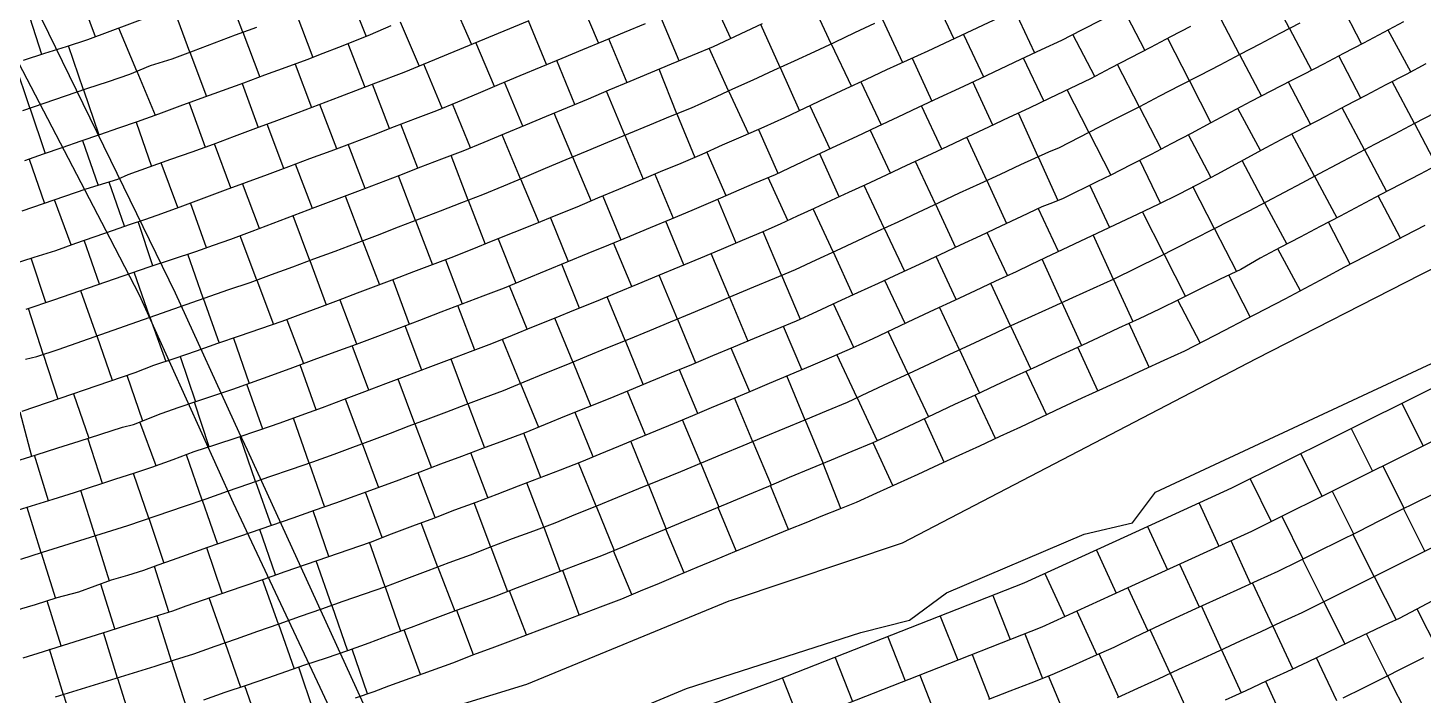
# Model space of a CAD drawing. Extents: x 720124 to 720679, y 1579628 to 1580856.
# Drawn here: x 720377.6 to 720501.1, y 1580031.1 to 1580090.2 of the extents above; entities that cross this region are included whole.
import ezdxf

# ---------------------------------------------------------------- set-up
doc = ezdxf.new("R2010")
doc.units = 0
doc.layers.add('10016_0502_PANTES', color=7, linetype='Continuous')
doc.layers.add('AGROCAD PLL', color=7, linetype='Continuous')
doc.layers.add('GT01-0010016-0502', color=30, linetype='Continuous', lineweight=25)

msp = doc.modelspace()

# ---------------------------------------------------------------- linework, layer by layer
at = {"layer": '10016_0502_PANTES'}
for points in [[(720372.71, 1580094.88), (720384.84, 1580071.56), (720387.44, 1580066.55), (720395.77, 1580048.14), (720403.43, 1580031.81), (720405.71, 1580026.95), (720405.87, 1580026.54), (720405.79, 1580026.5), (720389.26, 1580021.28), (720369.75, 1580015.45)], [(720544.13, 1580093.11), (720513.11, 1580074.56), (720500.83, 1580068.31), (720486.28, 1580060.89), (720477.62, 1580056.38), (720454.97, 1580044.57), (720439.82, 1580039.5), (720439.63, 1580039.43), (720421.73, 1580032.05), (720409.79, 1580028.39), (720409.37, 1580028.23), (720409.37, 1580028.23), (720408.45, 1580027.79), (720407.93, 1580028.92), (720397.02, 1580052.8), (720396.3, 1580054.37), (720390.67, 1580066.69), (720384.94, 1580078.45), (720377.62, 1580093.47)], [(720472.03, 1579894.81), (720461.98, 1579915.29), (720459.44, 1579920.64), (720452.75, 1579934.68), (720450.03, 1579940.45), (720440.16, 1579961.36), (720422.78, 1579997.61), (720413.96, 1580015.89), (720411.56, 1580021.06), (720410.66, 1580022.99), (720411.56, 1580023.54), (720423.13, 1580026.5), (720427.32, 1580027.09), (720429.45, 1580029.02), (720435.87, 1580031.69), (720451.29, 1580036.66), (720455.62, 1580037.74), (720458.89, 1580040.16), (720471.07, 1580045.37), (720475.34, 1580046.37), (720477.38, 1580049.08), (720503.56, 1580061.29)]]:
    msp.add_lwpolyline(points, dxfattribs=at)
at = {"layer": 'AGROCAD PLL', "color": 1, "true_color": 0xff0000}
for points in [[(720383.59, 1580089.39), (720382.09, 1580093.46)], [(720415.12, 1580092.71), (720416.86, 1580088.72)], [(720401.3, 1580091.55), (720402.8, 1580087.56)], [(720401.3, 1580091.55), (720402.8, 1580087.56)], [(720410.53, 1580090.72), (720412.22, 1580086.79)], [(720377.78, 1580083.1), (720379.14, 1580079.07)], [(720377.78, 1580083.1), (720379.14, 1580079.07)], [(720442.24, 1580081.2), (720443.95, 1580077.31)], [(720471.48, 1580080.94), (720473.42, 1580077.14)], [(720471.48, 1580080.94), (720473.42, 1580077.14)], [(720471.48, 1580080.94), (720473.42, 1580077.14)], [(720471.48, 1580080.94), (720473.42, 1580077.14)], [(720482.28, 1580076.96), (720480.3, 1580080.72)], [(720466.98, 1580078.77), (720468.72, 1580074.89)], [(720466.98, 1580078.77), (720468.72, 1580074.89)], [(720398.09, 1580072.42), (720396.59, 1580076.4)], [(720473.66, 1580067.92), (720471.87, 1580071.86)], [(720473.66, 1580067.92), (720471.87, 1580071.86)], [(720482.59, 1580072.41), (720484.53, 1580068.62)], [(720481.32, 1580062.3), (720479.35, 1580066.08)], [(720378.96, 1580061.29), (720377.65, 1580065.33)], [(720476.81, 1580060.15), (720475.03, 1580064.03)], [(720386.36, 1580059.43), (720387.74, 1580055.39)], [(720403.1, 1580056.36), (720401.68, 1580060.36)], [(720393.03, 1580048.38), (720391.63, 1580052.4)], [(720449.54, 1580047.65), (720447.97, 1580051.62)], [(720408.96, 1580045.07), (720407.46, 1580049.07)], [(720404.24, 1580043.4), (720402.84, 1580047.42)], [(720399.52, 1580041.76), (720398.11, 1580045.78)], [(720496.73, 1580041.62), (720498.66, 1580037.78)], [(720496.73, 1580041.62), (720498.66, 1580037.78)], [(720483.2, 1580035.13), (720481.43, 1580039.01)]]:
    msp.add_lwpolyline(points, dxfattribs=at)
at = {"layer": 'AGROCAD PLL', "color": 3, "true_color": 0x00ff00}
for points in [[(720396.62, 1580089.8), (720395.15, 1580093.71)], [(720405.97, 1580093.34), (720407.54, 1580089.43)], [(720405.97, 1580093.34), (720407.54, 1580089.43)], [(720428.1, 1580088.86), (720426.48, 1580092.71)], [(720439.81, 1580089.26), (720438.02, 1580093.1)], [(720457.74, 1580093.05), (720459.52, 1580089.21)], [(720457.74, 1580093.05), (720459.52, 1580089.21)], [(720489.24, 1580090.14), (720487.29, 1580093.85)], [(720378.84, 1580087.84), (720377.54, 1580091.86)], [(720391.94, 1580088.04), (720390.47, 1580091.95)], [(720448.69, 1580088.78), (720446.9, 1580092.57)], [(720464.91, 1580091.74), (720466.68, 1580087.98)], [(720476.44, 1580088.2), (720474.51, 1580091.9)], [(720484.81, 1580087.82), (720482.85, 1580091.54)], [(720493.67, 1580092.46), (720495.6, 1580088.75)], [(720493.67, 1580092.46), (720495.6, 1580088.75)], [(720423.49, 1580086.93), (720421.88, 1580090.8)], [(720435.23, 1580087.27), (720433.6, 1580091.13)], [(720444.15, 1580086.69), (720442.44, 1580090.49)], [(720453.21, 1580090.92), (720455, 1580087.12)], [(720453.21, 1580090.92), (720455, 1580087.12)], [(720396.62, 1580089.8), (720398.11, 1580085.83)], [(720396.62, 1580089.8), (720398.11, 1580085.83)], [(720430.62, 1580085.33), (720428.99, 1580089.23)], [(720460.38, 1580089.61), (720462.15, 1580085.85)], [(720472, 1580085.89), (720470.07, 1580089.6)], [(720480.38, 1580085.51), (720478.46, 1580089.25)], [(720489.24, 1580090.14), (720491.18, 1580086.43)], [(720489.24, 1580090.14), (720491.18, 1580086.43)], [(720499.96, 1580086.3), (720497.95, 1580089.99)], [(720391.94, 1580088.04), (720393.41, 1580084.12)], [(720391.94, 1580088.04), (720393.41, 1580084.12)], [(720418.88, 1580085), (720417.24, 1580088.88)], [(720448.69, 1580088.78), (720450.48, 1580085.01)], [(720448.69, 1580088.78), (720450.48, 1580085.01)], [(720484.81, 1580087.82), (720486.75, 1580084.14)], [(720484.81, 1580087.82), (720486.75, 1580084.14)], [(720377.78, 1580083.1), (720376.45, 1580087.07)], [(720414.26, 1580083.07), (720412.64, 1580086.97)], [(720426, 1580083.41), (720424.39, 1580087.3)], [(720444.15, 1580086.69), (720445.88, 1580082.85)], [(720444.15, 1580086.69), (720445.88, 1580082.85)], [(720455.85, 1580087.5), (720457.57, 1580083.71)], [(720467.5, 1580083.72), (720465.68, 1580087.51)], [(720475.93, 1580083.22), (720474.02, 1580086.94)], [(720495.53, 1580083.97), (720493.59, 1580087.7)], [(720387.24, 1580086.36), (720388.87, 1580082.46)], [(720387.24, 1580086.36), (720388.87, 1580082.46)], [(720421.39, 1580081.49), (720419.77, 1580085.38)], [(720435.03, 1580082.59), (720433.45, 1580086.52)], [(720451.31, 1580085.41), (720453.09, 1580081.61)], [(720462.98, 1580081.57), (720461.2, 1580085.41)], [(720480.38, 1580085.51), (720482.28, 1580081.78)], [(720480.38, 1580085.51), (720482.28, 1580081.78)], [(720480.38, 1580085.51), (720482.28, 1580081.78)], [(720480.38, 1580085.51), (720482.28, 1580081.78)], [(720491.1, 1580081.66), (720489.14, 1580085.38)], [(720500.3, 1580081.72), (720498.33, 1580085.44)], [(720500.3, 1580081.72), (720498.33, 1580085.44)], [(720382.52, 1580084.71), (720383.88, 1580080.71)], [(720382.52, 1580084.71), (720383.88, 1580080.71)], [(720409.6, 1580081.27), (720408.1, 1580085.19)], [(720430.41, 1580080.69), (720428.79, 1580084.57)], [(720439.6, 1580084.61), (720441.35, 1580080.81)], [(720439.6, 1580084.61), (720441.35, 1580080.81)], [(720471.48, 1580080.94), (720469.56, 1580084.7)], [(720391.86, 1580083.55), (720393.29, 1580079.62)], [(720404.93, 1580079.49), (720403.43, 1580083.41)], [(720416.77, 1580079.56), (720415.16, 1580083.45)], [(720446.79, 1580083.28), (720448.57, 1580079.48)], [(720458.46, 1580079.45), (720456.67, 1580083.29)], [(720475.93, 1580083.22), (720477.87, 1580079.46)], [(720475.93, 1580083.22), (720477.87, 1580079.46)], [(720486.67, 1580079.34), (720484.65, 1580083.04)], [(720495.87, 1580079.39), (720493.9, 1580083.12)], [(720495.87, 1580079.39), (720493.9, 1580083.12)], [(720387.17, 1580081.84), (720388.53, 1580077.92)], [(720400.24, 1580077.75), (720398.78, 1580081.67)], [(720412.11, 1580077.76), (720410.6, 1580081.66)], [(720425.79, 1580078.76), (720424.16, 1580082.64)], [(720435.03, 1580082.59), (720436.6, 1580078.71)], [(720435.03, 1580082.59), (720436.6, 1580078.71)], [(720466.98, 1580078.77), (720465.25, 1580082.64)], [(720500.3, 1580081.72), (720502.25, 1580078.01)], [(720421.18, 1580076.83), (720419.55, 1580080.72)], [(720430.41, 1580080.69), (720432.03, 1580076.79)], [(720430.41, 1580080.69), (720432.03, 1580076.79)], [(720453.93, 1580077.33), (720452.14, 1580081.16)], [(720462.44, 1580076.68), (720460.68, 1580080.5)], [(720491.45, 1580077.05), (720489.45, 1580080.8)], [(720491.45, 1580077.05), (720489.45, 1580080.8)], [(720382.44, 1580080.21), (720383.83, 1580076.23)], [(720395.55, 1580076.02), (720394.11, 1580079.91)], [(720407.44, 1580075.96), (720405.94, 1580079.88)], [(720437.67, 1580079.18), (720439.37, 1580075.34)], [(720495.87, 1580079.39), (720497.82, 1580075.69)], [(720377.71, 1580078.57), (720379.08, 1580074.65)], [(720390.86, 1580074.28), (720389.4, 1580078.23)], [(720402.77, 1580074.19), (720401.27, 1580078.13)], [(720416.56, 1580074.93), (720415.04, 1580078.88)], [(720425.79, 1580078.76), (720427.44, 1580074.86)], [(720425.79, 1580078.76), (720427.44, 1580074.86)], [(720449.39, 1580075.23), (720447.66, 1580079.05)], [(720457.9, 1580074.57), (720456.14, 1580078.36)], [(720477.82, 1580074.68), (720475.99, 1580078.48)], [(720487.03, 1580074.71), (720485.04, 1580078.45)], [(720487.03, 1580074.71), (720485.04, 1580078.45)], [(720411.89, 1580073.14), (720410.38, 1580077.08)], [(720421.18, 1580076.83), (720422.8, 1580072.96)], [(720421.18, 1580076.83), (720422.8, 1580072.96)], [(720433.07, 1580077.23), (720434.7, 1580073.34)], [(720444.85, 1580073.14), (720443.1, 1580076.93)], [(720462.44, 1580076.68), (720464.19, 1580072.86)], [(720462.44, 1580076.68), (720464.19, 1580072.86)], [(720491.45, 1580077.05), (720493.42, 1580073.37)], [(720453.37, 1580072.46), (720451.6, 1580076.24)], [(720482.59, 1580072.41), (720480.69, 1580076.13)], [(720482.59, 1580072.41), (720480.69, 1580076.13)], [(720381.42, 1580070.98), (720379.95, 1580074.95)], [(720393.4, 1580070.71), (720391.99, 1580074.69)], [(720407.22, 1580071.34), (720405.71, 1580075.3)], [(720416.56, 1580074.93), (720418.05, 1580071.05)], [(720416.56, 1580074.93), (720418.05, 1580071.05)], [(720428.46, 1580075.28), (720430.07, 1580071.43)], [(720440.27, 1580071.13), (720438.65, 1580075.03)], [(720457.9, 1580074.57), (720459.68, 1580070.75)], [(720457.9, 1580074.57), (720459.68, 1580070.75)], [(720499.04, 1580071.58), (720497.09, 1580075.31)], [(720402.54, 1580069.6), (720401.08, 1580073.55)], [(720411.89, 1580073.14), (720413.4, 1580069.21)], [(720411.89, 1580073.14), (720413.4, 1580069.21)], [(720423.83, 1580073.38), (720425.39, 1580069.5)], [(720435.65, 1580069.21), (720434.05, 1580073.07)], [(720448.84, 1580070.35), (720447.07, 1580074.17)], [(720468.79, 1580070.4), (720467.01, 1580074.18)], [(720478.14, 1580070.13), (720476.21, 1580073.91)], [(720478.14, 1580070.13), (720476.21, 1580073.91)], [(720494.61, 1580069.26), (720492.67, 1580072.98)], [(720397.85, 1580067.86), (720396.39, 1580071.78)], [(720444.29, 1580068.28), (720442.66, 1580072.12)], [(720453.37, 1580072.46), (720455.16, 1580068.64)], [(720453.37, 1580072.46), (720455.16, 1580068.64)], [(720464.27, 1580068.26), (720462.49, 1580072.07)], [(720407.22, 1580071.34), (720408.72, 1580067.45)], [(720407.22, 1580071.34), (720408.72, 1580067.45)], [(720419.2, 1580071.51), (720420.77, 1580067.59)], [(720431.04, 1580067.29), (720429.43, 1580071.16)], [(720490.19, 1580066.91), (720488.2, 1580070.64)], [(720402.54, 1580069.6), (720403.99, 1580065.66)], [(720402.54, 1580069.6), (720403.99, 1580065.66)], [(720414.56, 1580069.65), (720416.02, 1580065.75)], [(720414.56, 1580069.65), (720416.02, 1580065.75)], [(720426.42, 1580065.38), (720424.84, 1580069.27)], [(720439.68, 1580066.35), (720438.07, 1580070.21)], [(720448.84, 1580070.35), (720450.6, 1580066.53)], [(720448.84, 1580070.35), (720450.6, 1580066.53)], [(720459.74, 1580066.14), (720457.96, 1580069.95)], [(720469.1, 1580065.86), (720467.35, 1580069.72)], [(720469.1, 1580065.86), (720467.35, 1580069.72)], [(720478.14, 1580070.13), (720480.04, 1580066.42)], [(720388.4, 1580064.58), (720387, 1580068.56)], [(720435.07, 1580064.41), (720433.45, 1580068.29)], [(720444.29, 1580068.28), (720445.94, 1580064.39)], [(720444.29, 1580068.28), (720445.94, 1580064.39)], [(720485.76, 1580064.6), (720483.86, 1580068.3)], [(720383.69, 1580062.92), (720382.28, 1580066.92)], [(720397.85, 1580067.86), (720399.32, 1580063.93)], [(720397.85, 1580067.86), (720399.32, 1580063.93)], [(720409.88, 1580067.88), (720411.34, 1580063.96)], [(720421.78, 1580063.5), (720420.2, 1580067.36)], [(720455.21, 1580064.02), (720453.41, 1580067.82)], [(720464.55, 1580063.8), (720462.79, 1580067.57)], [(720464.55, 1580063.8), (720462.79, 1580067.57)], [(720393.12, 1580066.25), (720394.52, 1580062.27)], [(720393.12, 1580066.25), (720394.52, 1580062.27)], [(720405.2, 1580066.12), (720406.67, 1580062.21)], [(720405.2, 1580066.12), (720406.67, 1580062.21)], [(720417.14, 1580061.65), (720415.63, 1580065.6)], [(720430.44, 1580062.51), (720428.86, 1580066.38)], [(720439.68, 1580066.35), (720441.3, 1580062.44)], [(720439.68, 1580066.35), (720441.3, 1580062.44)], [(720450.68, 1580061.9), (720448.89, 1580065.75)], [(720469.1, 1580065.86), (720470.82, 1580062.06)], [(720388.4, 1580064.58), (720389.79, 1580060.65)], [(720388.4, 1580064.58), (720389.79, 1580060.65)], [(720425.82, 1580060.61), (720424.23, 1580064.49)], [(720435.07, 1580064.41), (720436.68, 1580060.52)], [(720435.07, 1580064.41), (720436.68, 1580060.52)], [(720460.02, 1580061.67), (720458.26, 1580065.45)], [(720460.02, 1580061.67), (720458.26, 1580065.45)], [(720412.46, 1580059.88), (720410.98, 1580063.82)], [(720446.08, 1580059.94), (720444.46, 1580063.76)], [(720455.49, 1580059.56), (720453.73, 1580063.32)], [(720455.49, 1580059.56), (720453.73, 1580063.32)], [(720464.55, 1580063.8), (720466.33, 1580059.96)], [(720383.69, 1580062.92), (720385.07, 1580058.99)], [(720383.69, 1580062.92), (720385.07, 1580058.99)], [(720395.8, 1580062.71), (720397.17, 1580058.71)], [(720407.78, 1580058.12), (720406.28, 1580062.06)], [(720421.19, 1580058.71), (720419.59, 1580062.61)], [(720430.44, 1580062.51), (720432.05, 1580058.59)], [(720430.44, 1580062.51), (720432.05, 1580058.59)], [(720472.27, 1580058.06), (720470.5, 1580061.91)], [(720378.96, 1580061.29), (720380.25, 1580057.33)], [(720378.96, 1580061.29), (720380.25, 1580057.33)], [(720391.07, 1580061.09), (720392.44, 1580057.09)], [(720416.53, 1580056.9), (720415.04, 1580060.86)], [(720425.82, 1580060.61), (720427.42, 1580056.71)], [(720425.82, 1580060.61), (720427.42, 1580056.71)], [(720441.48, 1580057.98), (720439.83, 1580061.83)], [(720450.97, 1580057.43), (720449.17, 1580061.26)], [(720450.97, 1580057.43), (720449.17, 1580061.26)], [(720460.02, 1580061.67), (720461.8, 1580057.85)], [(720436.87, 1580056.06), (720435.25, 1580059.92)], [(720455.49, 1580059.56), (720457.28, 1580055.74)], [(720467.73, 1580055.95), (720465.94, 1580059.78)], [(720398.4, 1580054.67), (720396.98, 1580058.64)], [(720411.85, 1580055.14), (720410.36, 1580059.09)], [(720421.19, 1580058.71), (720422.78, 1580054.83)], [(720421.19, 1580058.71), (720422.78, 1580054.83)], [(720446.37, 1580055.47), (720444.75, 1580059.37)], [(720446.37, 1580055.47), (720444.75, 1580059.37)], [(720381.63, 1580057.8), (720382.98, 1580053.87)], [(720393.65, 1580053.1), (720392.35, 1580057.06)], [(720407.17, 1580053.38), (720405.69, 1580057.33)], [(720416.53, 1580056.9), (720418, 1580053.01)], [(720416.53, 1580056.9), (720418, 1580053.01)], [(720432.25, 1580054.14), (720430.65, 1580058.01)], [(720441.75, 1580053.55), (720440.13, 1580057.42)], [(720441.75, 1580053.55), (720440.13, 1580057.42)], [(720450.97, 1580057.43), (720452.75, 1580053.63)], [(720463.21, 1580053.83), (720461.42, 1580057.67)], [(720499.18, 1580056.94), (720501.05, 1580053.18)], [(720427.63, 1580052.22), (720426.02, 1580056.14)], [(720388.95, 1580051.4), (720387.51, 1580055.3)], [(720402.48, 1580051.66), (720401.09, 1580055.64)], [(720411.85, 1580055.14), (720413.32, 1580051.25)], [(720411.85, 1580055.14), (720413.32, 1580051.25)], [(720437.14, 1580051.63), (720435.52, 1580055.5)], [(720437.14, 1580051.63), (720435.52, 1580055.5)], [(720446.37, 1580055.47), (720447.97, 1580051.62)], [(720458.66, 1580051.74), (720456.92, 1580055.58)], [(720494.7, 1580054.71), (720496.57, 1580050.95)], [(720384.2, 1580049.84), (720382.89, 1580053.85)], [(720397.75, 1580050.03), (720396.37, 1580053.99)], [(720422.98, 1580050.39), (720421.47, 1580054.3)], [(720432.51, 1580049.73), (720430.95, 1580053.6)], [(720432.51, 1580049.73), (720430.95, 1580053.6)], [(720441.75, 1580053.55), (720443.37, 1580049.69)], [(720454.12, 1580049.66), (720452.39, 1580053.46)], [(720379.43, 1580048.32), (720378.19, 1580052.35)], [(720418.31, 1580048.61), (720416.8, 1580052.56)], [(720490.23, 1580052.49), (720492.1, 1580048.73)], [(720388.3, 1580046.77), (720386.95, 1580050.74)], [(720388.3, 1580046.77), (720386.95, 1580050.74)], [(720413.63, 1580046.84), (720412.12, 1580050.8)], [(720437.14, 1580051.63), (720438.75, 1580047.76)], [(720497.49, 1580051.41), (720499.36, 1580047.66)], [(720423.24, 1580045.98), (720421.76, 1580049.92)], [(720423.24, 1580045.98), (720421.76, 1580049.92)], [(720432.51, 1580049.73), (720434.09, 1580045.82)], [(720444.9, 1580045.79), (720443.3, 1580049.66)], [(720485.75, 1580050.26), (720487.62, 1580046.5)], [(720383.54, 1580045.22), (720382.29, 1580049.22)], [(720493.02, 1580049.18), (720494.9, 1580045.4)], [(720378.77, 1580043.72), (720377.53, 1580047.73)], [(720418.56, 1580044.22), (720417.09, 1580048.14)], [(720418.56, 1580044.22), (720417.09, 1580048.14)], [(720427.88, 1580047.84), (720429.47, 1580043.91)], [(720440.28, 1580043.88), (720438.68, 1580047.74)], [(720481.23, 1580048.12), (720482.98, 1580044.3)], [(720501.2, 1580043.85), (720499.32, 1580047.64)], [(720388.3, 1580046.77), (720389.64, 1580042.8)], [(720388.3, 1580046.77), (720389.64, 1580042.8)], [(720413.88, 1580042.45), (720412.39, 1580046.37)], [(720413.88, 1580042.45), (720412.39, 1580046.37)], [(720423.24, 1580045.98), (720424.71, 1580042.07)], [(720435.67, 1580041.95), (720434.04, 1580045.81)], [(720476.68, 1580046.04), (720478.43, 1580042.22)], [(720488.54, 1580046.96), (720490.42, 1580043.17)], [(720383.54, 1580045.22), (720384.8, 1580041.23)], [(720383.54, 1580045.22), (720384.8, 1580041.23)], [(720409.2, 1580040.69), (720407.82, 1580044.65)], [(720409.2, 1580040.69), (720407.82, 1580044.65)], [(720484.04, 1580044.79), (720485.78, 1580040.98)], [(720496.73, 1580041.62), (720494.84, 1580045.37)], [(720378.77, 1580043.72), (720380.03, 1580039.68)], [(720378.77, 1580043.72), (720380.03, 1580039.68)], [(720394.79, 1580040.13), (720393.42, 1580044.15)], [(720418.56, 1580044.22), (720420.04, 1580040.28)], [(720431.05, 1580040.02), (720429.42, 1580043.89)], [(720472.14, 1580043.96), (720473.89, 1580040.14)], [(720390.07, 1580038.48), (720388.81, 1580042.5)], [(720404.48, 1580039.04), (720403.1, 1580043)], [(720404.48, 1580039.04), (720403.1, 1580043)], [(720413.88, 1580042.45), (720415.37, 1580038.55)], [(720426.39, 1580038.21), (720424.92, 1580042.15)], [(720479.49, 1580042.71), (720481.23, 1580038.92)], [(720492.26, 1580039.38), (720490.38, 1580043.16)], [(720385.3, 1580036.98), (720384.05, 1580040.95)], [(720399.76, 1580037.39), (720398.37, 1580041.36)], [(720399.76, 1580037.39), (720398.37, 1580041.36)], [(720467.59, 1580041.88), (720469.34, 1580038.06)], [(720487.75, 1580037.23), (720485.96, 1580041.07)], [(720395.05, 1580035.73), (720393.65, 1580039.73)], [(720395.05, 1580035.73), (720393.65, 1580039.73)], [(720409.2, 1580040.69), (720410.57, 1580036.77)], [(720421.71, 1580036.45), (720420.22, 1580040.36)], [(720462.98, 1580039.94), (720464.52, 1580036.03)], [(720474.94, 1580040.62), (720476.7, 1580036.8)], [(720380.53, 1580035.48), (720379.29, 1580039.45)], [(720404.48, 1580039.04), (720405.88, 1580035.04)], [(720404.48, 1580039.04), (720405.88, 1580035.04)], [(720417.03, 1580034.69), (720415.54, 1580038.61)], [(720470.4, 1580038.54), (720472.17, 1580034.68)], [(720492.26, 1580039.38), (720494.12, 1580035.62)], [(720492.26, 1580039.38), (720494.12, 1580035.62)], [(720390.31, 1580034.13), (720389.03, 1580038.15)], [(720390.31, 1580034.13), (720389.03, 1580038.15)], [(720399.76, 1580037.39), (720401.15, 1580033.43)], [(720458.33, 1580038.12), (720459.87, 1580034.21)], [(720487.75, 1580037.23), (720489.52, 1580033.42)], [(720487.75, 1580037.23), (720489.52, 1580033.42)], [(720385.54, 1580032.63), (720384.29, 1580036.66)], [(720385.54, 1580032.63), (720384.29, 1580036.66)], [(720412.35, 1580032.95), (720410.89, 1580036.89)], [(720453.68, 1580036.29), (720455.21, 1580032.38)], [(720465.82, 1580036.54), (720467.37, 1580032.6)], [(720478.66, 1580033.05), (720476.89, 1580036.89)], [(720497.91, 1580032.83), (720496.04, 1580036.55)], [(720380.76, 1580031.15), (720379.52, 1580035.17)], [(720380.76, 1580031.15), (720379.52, 1580035.17)], [(720395.05, 1580035.73), (720396.42, 1580031.81)], [(720407.65, 1580031.24), (720406.3, 1580035.19)], [(720461.16, 1580034.72), (720462.7, 1580030.8)], [(720474.11, 1580030.97), (720472.38, 1580034.78)], [(720483.2, 1580035.13), (720484.96, 1580031.32)], [(720483.2, 1580035.13), (720484.96, 1580031.32)], [(720390.31, 1580034.13), (720391.6, 1580030.09)], [(720402.91, 1580029.65), (720401.57, 1580033.58)], [(720449.02, 1580034.46), (720450.56, 1580030.55)], [(720493.42, 1580030.62), (720491.62, 1580034.42)], [(720385.54, 1580032.63), (720386.77, 1580028.66)], [(720444.37, 1580032.63), (720445.9, 1580028.72)], [(720456.51, 1580032.89), (720458.05, 1580028.97)], [(720469.53, 1580028.97), (720467.9, 1580032.81)], [(720478.66, 1580033.05), (720480.42, 1580029.22)], [(720478.66, 1580033.05), (720480.42, 1580029.22)], [(720488.89, 1580028.52), (720487.14, 1580032.33)], [(720398.19, 1580027.98), (720396.79, 1580031.94)]]:
    msp.add_lwpolyline(points, dxfattribs=at)
at = {"layer": 'AGROCAD PLL', "color": 5, "true_color": 0x0000ff}
for points in [[(720387.24, 1580086.36), (720385.65, 1580090.15)], [(720382.52, 1580084.71), (720381.19, 1580088.59)], [(720405.92, 1580088.79), (720407.42, 1580084.93)], [(720439.6, 1580084.61), (720437.87, 1580088.38)], [(720401.26, 1580086.98), (720402.68, 1580083.13)], [(720396.56, 1580085.26), (720397.97, 1580081.36)], [(720386.15, 1580072.62), (720384.8, 1580076.53)], [(720473.31, 1580072.53), (720471.55, 1580076.25)], [(720487.03, 1580074.71), (720488.99, 1580071.05)], [(720388.65, 1580069.12), (720387.36, 1580073.04)], [(720383.93, 1580067.49), (720382.58, 1580071.39)], [(720379.2, 1580065.86), (720377.88, 1580069.79)], [(720393.12, 1580066.25), (720391.74, 1580070.14)], [(720473.66, 1580067.92), (720475.36, 1580064.18)], [(720400.52, 1580064.35), (720401.98, 1580060.47)], [(720376.89, 1580056.19), (720377.92, 1580052.26)], [(720407.17, 1580053.38), (720408.63, 1580049.5)], [(720407.17, 1580053.38), (720408.63, 1580049.5)], [(720402.48, 1580051.66), (720403.83, 1580047.76)], [(720402.48, 1580051.66), (720403.83, 1580047.76)], [(720427.88, 1580047.84), (720426.33, 1580051.68)], [(720427.88, 1580047.84), (720426.33, 1580051.68)], [(720397.75, 1580050.03), (720399.12, 1580046.12)], [(720397.75, 1580050.03), (720399.12, 1580046.12)], [(720393.03, 1580048.38), (720394.39, 1580044.48)], [(720393.03, 1580048.38), (720394.39, 1580044.48)], [(720502.38, 1580035.07), (720500.53, 1580038.74)], [(720497.91, 1580032.83), (720499.76, 1580029.15)], [(720497.91, 1580032.83), (720499.76, 1580029.15)], [(720380.76, 1580031.15), (720381.98, 1580027.24)]]:
    msp.add_lwpolyline(points, dxfattribs=at)
at = {"layer": 'GT01-0010016-0502'}
for points in [[(720562.96, 1580094.48), (720554.57, 1580088.86), (720546, 1580083.5), (720537.44, 1580078.15), (720528.7, 1580073.08), (720519.96, 1580068.01), (720511.07, 1580063.22), (720502.17, 1580058.43), (720493.13, 1580053.93), (720484.09, 1580049.43), (720474.9, 1580045.22), (720465.72, 1580041.02), (720454.83, 1580036.74), (720443.95, 1580032.47), (720432.98, 1580028.44), (720422, 1580024.41), (720410.94, 1580020.62), (720399.88, 1580016.84), (720388.73, 1580013.31), (720377.59, 1580009.77), (720366.49, 1580006.52), (720355.39, 1580003.27)], [(720466.47, 1580092.47), (720457.22, 1580088.13), (720455.4, 1580087.3), (720453.58, 1580086.48), (720451.77, 1580085.62), (720449.97, 1580084.78), (720448.15, 1580083.92), (720446.34, 1580083.07), (720444.54, 1580082.22), (720442.71, 1580081.4), (720440.88, 1580080.6), (720439.04, 1580079.79), (720437.22, 1580078.97), (720435.38, 1580078.19), (720433.54, 1580077.43), (720431.69, 1580076.65), (720429.85, 1580075.87), (720428.01, 1580075.1), (720426.16, 1580074.32), (720424.31, 1580073.57), (720422.45, 1580072.82), (720420.6, 1580072.08), (720418.74, 1580071.33), (720416.89, 1580070.57), (720415.03, 1580069.83), (720413.38, 1580069.2), (720411.71, 1580068.58), (720410.05, 1580067.95), (720408.38, 1580067.32), (720406.72, 1580066.69), (720405.06, 1580066.06), (720403.39, 1580065.44), (720401.73, 1580064.81), (720400.07, 1580064.18), (720398.17, 1580063.54), (720396.28, 1580062.88), (720394.39, 1580062.23), (720392.5, 1580061.58), (720390.61, 1580060.93), (720388.72, 1580060.29), (720387.05, 1580059.66), (720377.05, 1580056.23)], [(720480.48, 1580090.31), (720478.71, 1580089.38), (720476.94, 1580088.45), (720475.16, 1580087.53), (720473.39, 1580086.61), (720471.62, 1580085.68), (720469.81, 1580084.82), (720468.01, 1580083.96), (720466.2, 1580083.09), (720464.41, 1580082.24), (720462.59, 1580081.39), (720460.77, 1580080.54), (720458.97, 1580079.69), (720457.15, 1580078.84), (720455.35, 1580077.99), (720453.53, 1580077.15), (720451.72, 1580076.3), (720450.21, 1580075.6), (720448.69, 1580074.91), (720447.18, 1580074.21), (720445.66, 1580073.52), (720444.15, 1580072.82), (720442.64, 1580072.12), (720440.79, 1580071.35), (720438.94, 1580070.58), (720437.1, 1580069.81), (720435.25, 1580069.04), (720433.4, 1580068.27), (720431.56, 1580067.5), (720429.72, 1580066.73), (720427.87, 1580065.97), (720426.02, 1580065.22), (720424.17, 1580064.46), (720422.31, 1580063.71), (720420.46, 1580062.96), (720418.61, 1580062.21), (720416.73, 1580061.5), (720414.86, 1580060.79), (720412.99, 1580060.08), (720411.12, 1580059.38), (720409.25, 1580058.68), (720407.38, 1580057.96), (720405.5, 1580057.26), (720403.63, 1580056.55), (720401.75, 1580055.88), (720399.88, 1580055.2), (720398, 1580054.53), (720396.09, 1580053.9), (720394.2, 1580053.27), (720392.29, 1580052.65), (720390.42, 1580051.95), (720388.55, 1580051.26), (720386.94, 1580050.73), (720385.35, 1580050.22), (720381.7, 1580049.03), (720379.8, 1580048.43), (720377.88, 1580047.84), (720375.98, 1580047.25)], [(720376.25, 1580069.27), (720378.15, 1580069.88), (720380.07, 1580070.48), (720381.84, 1580071.14), (720385.18, 1580072.29), (720386.6, 1580072.77), (720388.02, 1580073.26), (720389.44, 1580073.75), (720391.31, 1580074.44), (720393.19, 1580075.13), (720395.07, 1580075.84), (720396.94, 1580076.53), (720398.81, 1580077.22), (720400.69, 1580077.92), (720402.56, 1580078.61), (720404.44, 1580079.31), (720406.31, 1580080.02), (720408.18, 1580080.73), (720410.05, 1580081.45), (720411.91, 1580082.16), (720413.78, 1580082.87), (720415.63, 1580083.64), (720417.47, 1580084.41), (720419.32, 1580085.19), (720421.16, 1580085.96), (720423.01, 1580086.73), (720424.86, 1580087.5), (720426.7, 1580088.27), (720428.55, 1580089.05), (720430.4, 1580089.8), (720432.25, 1580090.56)], [(720499.31, 1580090.71), (720497.54, 1580089.78), (720495.77, 1580088.84), (720494, 1580087.92), (720492.23, 1580086.98), (720490.46, 1580086.05), (720489.36, 1580085.5), (720485.82, 1580083.66), (720484.04, 1580082.72), (720482.28, 1580081.78), (720480.52, 1580080.84), (720478.75, 1580079.92), (720476.98, 1580078.99), (720475.2, 1580078.07), (720473.43, 1580077.15), (720472.19, 1580076.57), (720469.19, 1580075.08), (720468.26, 1580074.7), (720467.33, 1580074.33), (720465.52, 1580073.48), (720463.7, 1580072.63), (720461.9, 1580071.79), (720460.08, 1580070.94), (720458.28, 1580070.1), (720456.46, 1580069.25), (720454.65, 1580068.4), (720452.84, 1580067.56), (720451.02, 1580066.72), (720449.2, 1580065.89), (720447.39, 1580065.05), (720445.57, 1580064.22), (720443.72, 1580063.45), (720441.87, 1580062.68), (720440.02, 1580061.91), (720438.18, 1580061.14), (720436.33, 1580060.37), (720434.48, 1580059.61), (720432.64, 1580058.84), (720430.8, 1580058.07), (720428.95, 1580057.32), (720427.08, 1580056.57), (720425.24, 1580055.83), (720423.37, 1580055.07), (720421.52, 1580054.32), (720419.67, 1580053.63), (720417.82, 1580052.94), (720415.97, 1580052.25), (720414.12, 1580051.55), (720412.27, 1580050.86), (720410.42, 1580050.16), (720408.57, 1580049.47), (720404.83, 1580048.11), (720402.94, 1580047.45), (720401.04, 1580046.79), (720399.16, 1580046.14), (720397.27, 1580045.49), (720395.38, 1580044.83), (720393.49, 1580044.17), (720391.61, 1580043.51), (720390.35, 1580043.06), (720389.1, 1580042.61), (720387.84, 1580042.14), (720386.41, 1580041.72), (720384.97, 1580041.29), (720382.08, 1580040.24), (720380.16, 1580039.72), (720378.24, 1580039.12), (720376.33, 1580038.54)], [(720376.43, 1580051.79), (720378.34, 1580052.39), (720380.24, 1580053), (720382.15, 1580053.61), (720384.05, 1580054.21), (720385.96, 1580054.83), (720386.93, 1580055.07), (720389.4, 1580056.05), (720390.98, 1580056.6), (720392.55, 1580057.13), (720394.14, 1580057.67), (720395.72, 1580058.21), (720397.29, 1580058.75), (720399.17, 1580059.44), (720401.04, 1580060.13), (720402.93, 1580060.82), (720404.8, 1580061.51), (720406.67, 1580062.2), (720408.55, 1580062.9), (720410.42, 1580063.61), (720412.28, 1580064.32), (720414.16, 1580065.04), (720416.03, 1580065.75), (720417.89, 1580066.46), (720419.76, 1580067.18), (720421.61, 1580067.94), (720423.46, 1580068.71), (720425.31, 1580069.46), (720427.16, 1580070.23), (720429.01, 1580070.99), (720430.85, 1580071.75), (720432.7, 1580072.52), (720434.55, 1580073.27), (720436.39, 1580074.06), (720438.22, 1580074.86), (720440.06, 1580075.64), (720441.9, 1580076.43), (720443.74, 1580077.21), (720445.56, 1580078.06), (720447.36, 1580078.91), (720449.18, 1580079.77), (720450.98, 1580080.61), (720452.79, 1580081.47), (720454.61, 1580082.31), (720456.41, 1580083.17), (720458.22, 1580084.02), (720460.03, 1580084.86), (720461.85, 1580085.71), (720463.66, 1580086.56), (720465.47, 1580087.41), (720467.28, 1580088.26), (720469.09, 1580089.1), (720470.87, 1580090.02), (720472.65, 1580090.93)], [(720376.97, 1580043.16), (720378.88, 1580043.76), (720380.79, 1580044.36), (720386.43, 1580046.13), (720391.47, 1580047.84), (720393.36, 1580048.5), (720395.25, 1580049.16), (720397.14, 1580049.81), (720399.02, 1580050.47), (720400.92, 1580051.12), (720402.81, 1580051.78), (720404.69, 1580052.44), (720406.36, 1580053.07), (720408.02, 1580053.7), (720409.69, 1580054.32), (720411.35, 1580054.95), (720413.01, 1580055.58), (720414.68, 1580056.2), (720416.34, 1580056.83), (720418, 1580057.46), (720419.67, 1580058.08), (720421.52, 1580058.84), (720423.37, 1580059.61), (720425.22, 1580060.37), (720427.07, 1580061.12), (720428.92, 1580061.88), (720430.77, 1580062.64), (720432.62, 1580063.4), (720434.46, 1580064.16), (720436.31, 1580064.93), (720438.15, 1580065.71), (720440, 1580066.48), (720441.84, 1580067.26), (720443.69, 1580068.03), (720445.53, 1580068.81), (720447.35, 1580069.66), (720449.15, 1580070.49), (720450.97, 1580071.34), (720452.78, 1580072.18), (720454.59, 1580073.03), (720456.41, 1580073.88), (720458.22, 1580074.72), (720460.03, 1580075.57), (720461.85, 1580076.41), (720463.66, 1580077.25), (720465.47, 1580078.09), (720467.94, 1580079.2), (720468.87, 1580079.6), (720470.64, 1580080.51), (720472.42, 1580081.42), (720474.21, 1580082.33), (720475.98, 1580083.24), (720477.76, 1580084.17), (720479.53, 1580085.08), (720481.32, 1580085.99), (720483.09, 1580086.91), (720484.86, 1580087.85), (720486.64, 1580088.77), (720488.41, 1580089.71), (720490.17, 1580090.63)], [(720421.91, 1580090.82), (720410.86, 1580086.23), (720408.36, 1580085.29), (720405.21, 1580084.08), (720403.34, 1580083.38), (720401.47, 1580082.68), (720399.6, 1580081.97), (720397.73, 1580081.27), (720395.86, 1580080.57), (720393.98, 1580079.87), (720392.1, 1580079.19), (720390.22, 1580078.52), (720388.34, 1580077.85), (720386.45, 1580077.18), (720385.54, 1580076.75), (720382.74, 1580075.91), (720380.85, 1580075.26), (720378.95, 1580074.61), (720377.07, 1580073.96)], [(720377.14, 1580082.88), (720379.04, 1580083.52), (720380.93, 1580084.17), (720382.82, 1580084.81), (720384.72, 1580085.45), (720386.61, 1580086.1), (720388.45, 1580086.87), (720390.37, 1580087.45), (720392.24, 1580088.15), (720394.11, 1580088.85), (720395.98, 1580089.56), (720397.85, 1580090.26)], [(720388.58, 1580091.24), (720382.88, 1580089.13), (720380.98, 1580088.52), (720379.07, 1580087.91), (720377.17, 1580087.3)], [(720409.71, 1580090.36), (720407.89, 1580089.56), (720406.49, 1580089.01), (720405.09, 1580088.46), (720403.69, 1580087.91), (720402.29, 1580087.37), (720400.42, 1580086.67), (720398.54, 1580085.99), (720396.67, 1580085.3), (720394.78, 1580084.62), (720392.9, 1580083.93), (720391.03, 1580083.25), (720389.15, 1580082.56), (720387.27, 1580081.88), (720385.61, 1580081.3), (720383.94, 1580080.73), (720382.28, 1580080.15), (720380.61, 1580079.58), (720378.95, 1580079), (720377.29, 1580078.42)], [(720377.4, 1580060.87), (720378.38, 1580061.1), (720380.28, 1580061.72), (720395.37, 1580067.04), (720397.28, 1580067.64), (720399.16, 1580068.35), (720401.03, 1580069.04), (720402.9, 1580069.73), (720404.78, 1580070.43), (720406.66, 1580071.12), (720408.52, 1580071.84), (720410.39, 1580072.56), (720412.25, 1580073.28), (720414.12, 1580074), (720415.99, 1580074.72), (720417.85, 1580075.43), (720419.7, 1580076.21), (720421.54, 1580076.98), (720423.39, 1580077.76), (720425.23, 1580078.53), (720427.08, 1580079.31), (720428.92, 1580080.07), (720430.77, 1580080.84), (720432.62, 1580081.6), (720434.47, 1580082.36), (720436.32, 1580083.11), (720438.14, 1580083.94), (720439.96, 1580084.78), (720441.78, 1580085.6), (720443.59, 1580086.43), (720445.42, 1580087.26), (720447.24, 1580088.09), (720449, 1580088.93), (720450.77, 1580089.77), (720452.55, 1580090.61)], [(720442.58, 1580090.55), (720441.12, 1580089.88), (720439.67, 1580089.2), (720438.22, 1580088.52), (720436.38, 1580087.75), (720434.53, 1580086.97), (720432.7, 1580086.21), (720430.85, 1580085.43), (720429.01, 1580084.66), (720427.16, 1580083.89), (720425.31, 1580083.12), (720423.47, 1580082.35), (720421.62, 1580081.58), (720419.77, 1580080.81), (720417.93, 1580080.04), (720416.08, 1580079.28), (720414.21, 1580078.56), (720412.35, 1580077.85), (720410.48, 1580077.12), (720408.61, 1580076.41), (720406.75, 1580075.7), (720404.87, 1580074.98), (720403, 1580074.28), (720401.13, 1580073.57), (720399.26, 1580072.86), (720397.4, 1580072.16), (720395.53, 1580071.45), (720393.98, 1580070.91), (720392.43, 1580070.37), (720388.31, 1580069.01), (720379.85, 1580066.08), (720377.42, 1580065.26)], [(720377.19, 1580034.43), (720378.97, 1580034.99), (720380.74, 1580035.55), (720384.7, 1580036.79), (720386.61, 1580037.39), (720388.51, 1580037.99), (720390.43, 1580038.59), (720391.61, 1580039.01), (720394.68, 1580040.09), (720396.57, 1580040.73), (720398.47, 1580041.39), (720400.35, 1580042.05), (720402.24, 1580042.71), (720404.13, 1580043.36), (720406.02, 1580044.02), (720407.9, 1580044.67), (720409.77, 1580045.38), (720411.65, 1580046.09), (720413.52, 1580046.79), (720415.39, 1580047.51), (720417.26, 1580048.21), (720419.13, 1580048.92), (720421, 1580049.64), (720422.87, 1580050.34), (720424.74, 1580051.06), (720426.6, 1580051.79), (720428.24, 1580052.47), (720429.88, 1580053.16), (720431.52, 1580053.84), (720433.17, 1580054.51), (720434.8, 1580055.2), (720436.45, 1580055.88), (720438.09, 1580056.57), (720439.73, 1580057.25), (720441.37, 1580057.93), (720443.21, 1580058.72), (720445.05, 1580059.5), (720446.89, 1580060.28), (720448.73, 1580061.07), (720450.57, 1580061.85), (720452.38, 1580062.7), (720454.2, 1580063.54), (720456, 1580064.4), (720457.82, 1580065.24), (720459.63, 1580066.09), (720461.44, 1580066.94), (720463.25, 1580067.78), (720465.07, 1580068.63), (720466.34, 1580069.25), (720467.63, 1580069.86), (720475.84, 1580073.73), (720477.64, 1580074.59), (720479.44, 1580075.46), (720481.14, 1580076.36), (720482.84, 1580077.25), (720487.16, 1580079.6), (720488.93, 1580080.53), (720490.7, 1580081.45), (720492.48, 1580082.38), (720494.25, 1580083.31), (720496.02, 1580084.23), (720497.79, 1580085.16), (720499.57, 1580086.09), (720501.33, 1580087.04)], [(720502.06, 1580082.64), (720500.29, 1580081.71), (720498.51, 1580080.78), (720496.75, 1580079.85), (720494.98, 1580078.92), (720493.42, 1580078.1), (720491.86, 1580077.28), (720490.31, 1580076.44), (720488.76, 1580075.62), (720487.2, 1580074.8), (720485.64, 1580073.97), (720477.64, 1580069.88), (720473.68, 1580067.93), (720471.87, 1580067.11), (720470.04, 1580066.28), (720468.22, 1580065.46), (720466.4, 1580064.63), (720464.58, 1580063.81), (720462.76, 1580062.96), (720460.96, 1580062.11), (720459.14, 1580061.26), (720457.34, 1580060.42), (720455.52, 1580059.57), (720453.71, 1580058.72), (720451.9, 1580057.87), (720450.09, 1580057.02), (720448.24, 1580056.25), (720446.4, 1580055.48), (720444.55, 1580054.71), (720442.7, 1580053.95), (720440.86, 1580053.18), (720439.01, 1580052.41), (720437.17, 1580051.64), (720435.33, 1580050.87), (720433.47, 1580050.11), (720431.62, 1580049.37), (720429.77, 1580048.61), (720427.91, 1580047.85), (720426.06, 1580047.1), (720424.21, 1580046.35), (720422.34, 1580045.64), (720420.46, 1580044.94), (720418.59, 1580044.23), (720416.72, 1580043.52), (720414.85, 1580042.82), (720412.98, 1580042.11), (720411.11, 1580041.41), (720409.23, 1580040.7), (720407.35, 1580040.04), (720405.46, 1580039.39), (720403.57, 1580038.73), (720401.68, 1580038.07), (720399.8, 1580037.4), (720397.91, 1580036.74), (720396.02, 1580036.07), (720394.14, 1580035.41), (720392.25, 1580034.74), (720390.53, 1580034.2), (720388.82, 1580033.65), (720380.02, 1580030.92)], [(720502.57, 1580078.18), (720500.8, 1580077.25), (720499.03, 1580076.32), (720497.25, 1580075.4), (720495.48, 1580074.46), (720493.72, 1580073.53), (720491.95, 1580072.61), (720490.18, 1580071.67), (720488.4, 1580070.75), (720486.64, 1580069.81), (720484.91, 1580068.8), (720483.11, 1580067.94), (720481.31, 1580067.06), (720479.52, 1580066.17), (720477.72, 1580065.29), (720475.92, 1580064.44), (720474.1, 1580063.6), (720472.29, 1580062.75), (720470.48, 1580061.9), (720468.67, 1580061.06), (720466.86, 1580060.2), (720465.04, 1580059.37), (720463.23, 1580058.52), (720461.42, 1580057.67), (720459.6, 1580056.83), (720457.8, 1580055.98), (720455.98, 1580055.14), (720454.17, 1580054.29), (720452.36, 1580053.44), (720450.51, 1580052.67), (720448.67, 1580051.91), (720446.82, 1580051.14), (720444.97, 1580050.37), (720443.13, 1580049.59), (720441.28, 1580048.82), (720439.44, 1580048.05), (720437.59, 1580047.28), (720435.74, 1580046.51), (720433.89, 1580045.74), (720432.05, 1580044.99), (720430.2, 1580044.22), (720428.36, 1580043.45), (720426.48, 1580042.74), (720424.61, 1580042.03), (720422.75, 1580041.32), (720420.88, 1580040.61), (720419.01, 1580039.89), (720417.14, 1580039.2), (720415.25, 1580038.51), (720413.38, 1580037.82), (720411.51, 1580037.11), (720409.63, 1580036.42), (720407.76, 1580035.73), (720405.88, 1580035.04), (720403.99, 1580034.4), (720402.08, 1580033.76), (720398.81, 1580032.62), (720396.92, 1580031.98), (720395.03, 1580031.34), (720393.14, 1580030.66)], [(720406.6, 1580030.89), (720408.24, 1580031.44), (720409.55, 1580031.93), (720411.43, 1580032.61), (720413.3, 1580033.3), (720415.19, 1580033.98), (720417.06, 1580034.7), (720418.93, 1580035.4), (720420.8, 1580036.1), (720422.67, 1580036.81), (720424.54, 1580037.52), (720426.42, 1580038.22), (720428.28, 1580038.93), (720430.15, 1580039.64), (720431.81, 1580040.34), (720433.48, 1580041.04), (720435.15, 1580041.73), (720436.81, 1580042.43), (720438.48, 1580043.13), (720440.15, 1580043.83), (720441.81, 1580044.52), (720444.97, 1580045.82), (720446.45, 1580046.41), (720447.93, 1580047.01), (720449.43, 1580047.61), (720450.91, 1580048.2), (720452.73, 1580049.03), (720454.55, 1580049.86), (720456.36, 1580050.69), (720458.19, 1580051.53), (720460.01, 1580052.35), (720461.82, 1580053.18), (720463.64, 1580054.03), (720465.45, 1580054.88), (720467.26, 1580055.73), (720469.07, 1580056.58), (720470.88, 1580057.42), (720472.7, 1580058.26), (720474.52, 1580059.09), (720476.33, 1580059.93), (720478.15, 1580060.76), (720479.97, 1580061.6), (720481.74, 1580062.52), (720483.52, 1580063.43), (720485.3, 1580064.36), (720487.07, 1580065.27), (720488.85, 1580066.19), (720490.61, 1580067.14), (720492.38, 1580068.08), (720494.14, 1580069.02), (720495.91, 1580069.94), (720497.68, 1580070.87), (720499.46, 1580071.8), (720501.23, 1580072.73)], [(720445.44, 1580028.54), (720456.4, 1580032.85), (720467.36, 1580037.15), (720476.63, 1580041.4), (720485.9, 1580045.64), (720495, 1580050.17), (720504.11, 1580054.7)], [(720462.64, 1580030.77), (720464.5, 1580031.49), (720466.37, 1580032.21), (720468.23, 1580032.93), (720470.06, 1580033.75), (720471.88, 1580034.56), (720473.71, 1580035.37), (720475.52, 1580036.24), (720477.32, 1580037.1), (720479.13, 1580037.95), (720480.95, 1580038.79), (720482.76, 1580039.61), (720484.59, 1580040.44), (720486.41, 1580041.27), (720488.23, 1580042.1), (720490.02, 1580042.97), (720491.81, 1580043.86), (720493.61, 1580044.74), (720495.39, 1580045.64), (720497.17, 1580046.56), (720498.96, 1580047.46), (720500.4, 1580048.17), (720501.84, 1580048.87)], [(720474, 1580030.91), (720475.82, 1580031.74), (720477.63, 1580032.57), (720479.45, 1580033.41), (720481.27, 1580034.24), (720483.08, 1580035.08), (720484.9, 1580035.91), (720486.72, 1580036.75), (720488.53, 1580037.59), (720490.35, 1580038.43), (720491.95, 1580039.23), (720493.54, 1580040.02), (720495.14, 1580040.82), (720496.73, 1580041.62), (720498.32, 1580042.42), (720501.9, 1580044.2)], [(720502.89, 1580039.99), (720498.93, 1580037.9), (720498.01, 1580037.5), (720496.21, 1580036.63), (720494.41, 1580035.76), (720492.6, 1580034.9), (720490.81, 1580034.02), (720488.99, 1580033.18), (720487.18, 1580032.35), (720485.36, 1580031.5), (720483.54, 1580030.67)], [(720493.97, 1580030.88), (720495.77, 1580031.75), (720497.56, 1580032.65), (720499.35, 1580033.55), (720501.13, 1580034.44)]]:
    msp.add_lwpolyline(points, dxfattribs=at)

doc.saveas('drawing.dxf')
